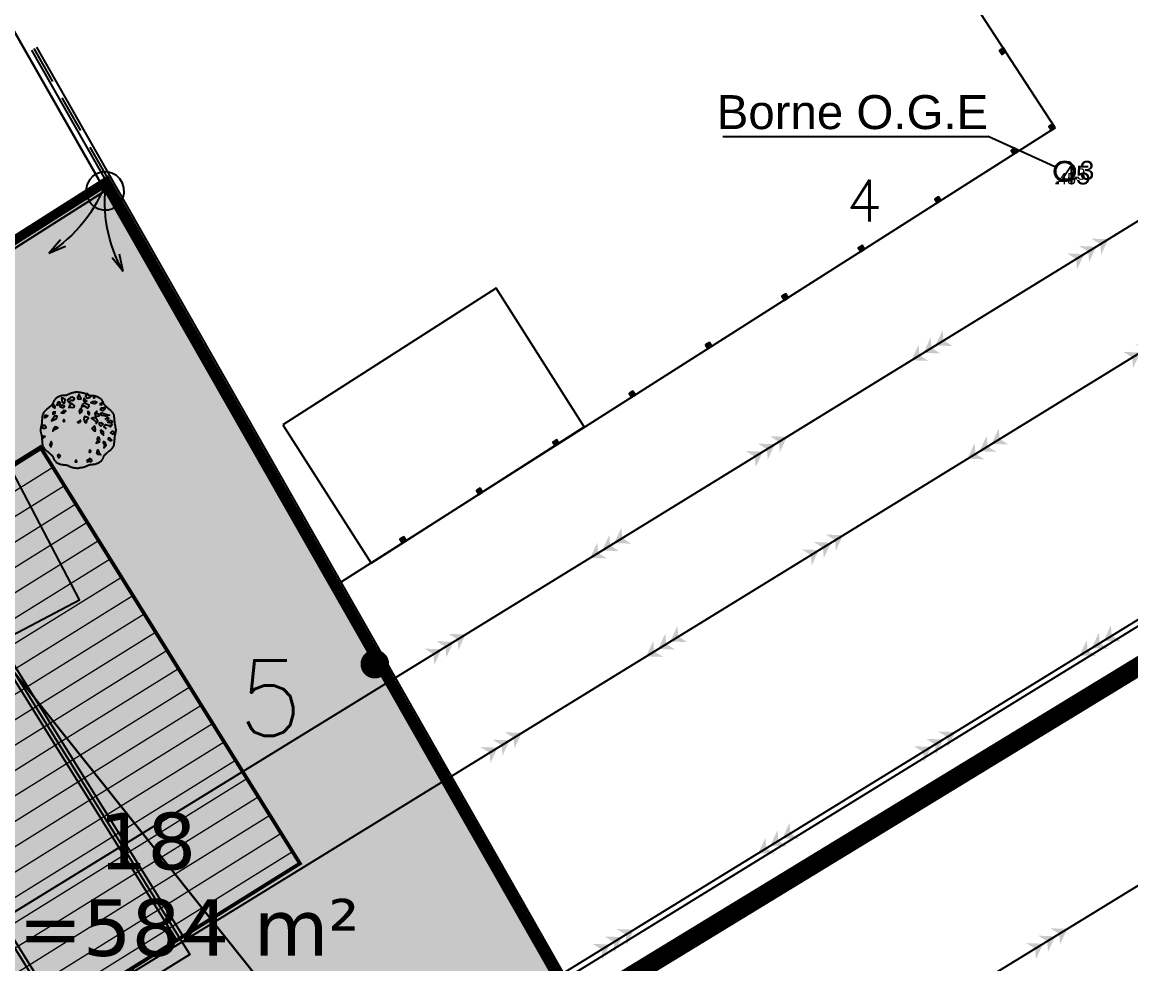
# Model space of a CAD drawing. Header units: metres. Extents: x 394605 to 1395358, y 4171135 to 6406139.
# Drawn here: x 1394341.78 to 1394371.17, y 4172597.89 to 4172622.84 of the extents above; entities that cross this region are included whole.
import ezdxf
from ezdxf.enums import TextEntityAlignment as Align

# ---------------------------------------------------------------- set-up
doc = ezdxf.new("R2010")
doc.units = ezdxf.units.M
doc.header["$LTSCALE"] = 2
for name, pattern in [('AXES2', [1.125, 0.75, -0.125, 0.125, -0.125]), ('CACHE2', [4.7625, 3.175, -1.5875]), ('CACHEX2', [0.75, 0.5, -0.25])]:
    doc.linetypes.add(name, pattern=pattern)
doc.layers.add('C-Hab', color=7, linetype='Continuous', true_color=0xfbfcc5)
doc.layers.add('H-bati', color=7, linetype='Continuous', true_color=0x857b3d)
doc.layers.add('C-Lot', color=7, linetype='Continuous', true_color=0xeaddbe, transparency=0.5)
for name, color, linetype in [('P-Assiette', 14, 'Continuous'), ('P-Lot', 250, 'Continuous'), ('P-surfaces', 19, 'Continuous'), ('T-BORNE', 7, 'Continuous'), ('T-CADASTRE', 6, 'Continuous'), ('T-CLOTURES', 7, 'Continuous'), ('T-COTATIONS', 1, 'Continuous'), ('T-EDF', 20, 'Continuous'), ('T-LIMITES', 1, 'Continuous'), ('T-PLU', 5, 'Continuous'), ('T-SECTION AH', 3, 'Continuous'), ('T-SECTION AW', 2, 'Continuous'), ('T-VEGETATION', 108, 'Continuous'), ('T-VEGETATION-TEXTE', 1, 'Continuous')]:
    doc.layers.add(name, color=color, linetype=linetype)
doc.styles.add('Arial', font='arial.ttf')
doc.styles.get("Standard").update_dxf_attribs({"font": 'txt.shx'})
doc.styles.add('Verdana 1.0', font='verdana.ttf', dxfattribs={"width": 0.99, "height": 0.2})
pattern_1 = [(259, (0, 0), (0.56099993534, -0.10904734086), [])]

# ---------------------------------------------------------------- blocks, each defined once
blk = doc.blocks.new('GeoCarr2')
for p, q in [((-0.6, 0), (0.6, -1.2)), ((0.6, 0), (-0.6, -1.2))]:
    blk.add_line(p, q)
blk.add_lwpolyline([(-0.6, -1.2), (0.6, -1.2), (0.6, 0), (-0.6, 0)], close=True)
blk = doc.blocks.new('CLOTMI')
at = {"const_width": 0.38}
blk.add_lwpolyline([(-0.19, 0, 1), (0.19, 0, 1)], format="xyb", close=True, dxfattribs=at)
blk = doc.blocks.new('BORLIPRO')
blk.add_lwpolyline([(-0.07, 0.5), (-0.19, 0.47), (-0.31, 0.4), (-0.4, 0.31), (-0.47, 0.19), (-0.5, 0.07), (-0.5, -0.07), (-0.47, -0.19), (-0.4, -0.31), (-0.31, -0.4), (-0.19, -0.47), (-0.07, -0.5), (0.07, -0.5), (0.19, -0.47), (0.31, -0.4), (0.4, -0.31), (0.47, -0.19), (0.5, -0.07), (0.5, 0.07), (0.47, 0.19), (0.4, 0.31), (0.31, 0.4), (0.19, 0.47), (0.07, 0.5)], close=True)
blk = doc.blocks.new('GeoEdfTT')
for points in [[(-1.125, 0), (-0.375, 0.5), (-0.375, -0.5), (-0.625, 0)], [(-0.375, 0), (0.375, 0.5), (0.375, -0.5), (0.125, 0)], [(0.375, 0), (1.125, 0.5), (1.125, -0.5), (0.875, 0)]]:
    blk.add_solid(points)
blk = doc.blocks.new('_Origin2')
h = blk.add_hatch(color=256)
h.dxf.hatch_style = 1
h.paths.add_polyline_path([(-0.5, 0, 1), (0.5, 0, 1)])
h.paths.add_polyline_path([(0.445, 0, -1), (-0.445, 0, -1)], flags=16)
at = {"color": 0, "linetype": 'ByBlock', "lineweight": -2}
blk.add_line((-0.5, 0), (-1, 0), dxfattribs=at)
for radius in [0.5, 0.445]:
    blk.add_circle((0, 0), radius, dxfattribs=at)
blk = doc.blocks.new('Flèche gauche')
at = {"color": 0}
for q in [(0.6107, 0.288), (0.6165, 0.2149)]:
    blk.add_line((0.7666, 0.2637), q, dxfattribs=at)
blk.add_arc((0.7703, -0.9933), 1.257, 90.16687, 127.79374, dxfattribs=at)
blk = doc.blocks.new('Flèche droite')
at = {"color": 0}
for q in [(-0.6107, 0.288), (-0.6165, 0.2149)]:
    blk.add_line((-0.7666, 0.2637), q, dxfattribs=at)
blk.add_arc((-0.7703, -0.9933), 1.257, 52.20626, 89.83313, dxfattribs=at)
blk = doc.blocks.new('v025')
blk.add_line((0, 0), (0, 0))
at = {"color": 0, "linetype": 'Continuous'}
blk.add_line((0.666, -0.338), (0.7, -0.408), dxfattribs=at)
at = {"color": 0, "linetype": 'Continuous', "flags": 128}
for points in [[(-0.002, 1.01), (-0.019, 1.009), (-0.038, 1.006), (-0.058, 1.003), (-0.08, 1), (-0.102, 0.996), (-0.124, 0.991), (-0.144, 0.987), (-0.163, 0.982), (-0.179, 0.978), (-0.19, 0.974), (-0.204, 0.968), (-0.218, 0.962), (-0.233, 0.955), (-0.248, 0.947), (-0.263, 0.94), (-0.278, 0.934), (-0.291, 0.928), (-0.303, 0.925), (-0.316, 0.922), (-0.331, 0.92), (-0.348, 0.919), (-0.366, 0.917), (-0.385, 0.916), (-0.403, 0.915), (-0.42, 0.914), (-0.435, 0.911), (-0.448, 0.909), (-0.461, 0.905), (-0.475, 0.9), (-0.491, 0.894), (-0.507, 0.887), (-0.523, 0.88), (-0.539, 0.873), (-0.554, 0.865), (-0.567, 0.857), (-0.578, 0.85), (-0.585, 0.844), (-0.593, 0.836), (-0.601, 0.827), (-0.61, 0.818), (-0.618, 0.807), (-0.626, 0.797), (-0.633, 0.787), (-0.64, 0.778), (-0.645, 0.77), (-0.648, 0.763), (-0.652, 0.756), (-0.655, 0.747), (-0.658, 0.737), (-0.662, 0.728), (-0.665, 0.718), (-0.669, 0.71), (-0.672, 0.702), (-0.676, 0.695), (-0.685, 0.684), (-0.696, 0.671), (-0.709, 0.658), (-0.723, 0.644), (-0.738, 0.63), (-0.752, 0.617), (-0.766, 0.605), (-0.779, 0.593), (-0.79, 0.583), (-0.797, 0.577), (-0.806, 0.57), (-0.816, 0.562), (-0.827, 0.554), (-0.837, 0.545), (-0.848, 0.537), (-0.857, 0.529), (-0.866, 0.521), (-0.873, 0.514), (-0.88, 0.506), (-0.888, 0.495), (-0.897, 0.484), (-0.906, 0.472), (-0.914, 0.459), (-0.923, 0.447), (-0.93, 0.434), (-0.936, 0.423), (-0.94, 0.413), (-0.943, 0.402), (-0.946, 0.389), (-0.948, 0.375), (-0.95, 0.36), (-0.952, 0.344), (-0.953, 0.329), (-0.954, 0.315), (-0.955, 0.302), (-0.956, 0.29), (-0.957, 0.279), (-0.958, 0.267), (-0.959, 0.253), (-0.96, 0.239), (-0.961, 0.224), (-0.962, 0.21), (-0.963, 0.196), (-0.965, 0.184), (-0.966, 0.173), (-0.968, 0.164), (-0.97, 0.153), (-0.972, 0.141), (-0.975, 0.129), (-0.978, 0.116), (-0.981, 0.104), (-0.983, 0.092), (-0.985, 0.081), (-0.987, 0.072), (-0.988, 0.065), (-0.99, 0.056), (-0.993, 0.047), (-0.995, 0.037), (-0.997, 0.027), (-0.998, 0.018), (-0.998, 0.01), (-0.996, 0.004), (-0.992, 0), (-0.996, -0.004), (-0.998, -0.01), (-0.998, -0.018), (-0.997, -0.027), (-0.995, -0.037), (-0.993, -0.046), (-0.99, -0.056), (-0.988, -0.064), (-0.987, -0.071), (-0.985, -0.08), (-0.983, -0.091), (-0.981, -0.103), (-0.978, -0.115), (-0.975, -0.128), (-0.972, -0.14), (-0.97, -0.152), (-0.968, -0.163), (-0.966, -0.172), (-0.965, -0.183), (-0.963, -0.196), (-0.962, -0.209), (-0.961, -0.224), (-0.96, -0.238), (-0.959, -0.253), (-0.958, -0.266), (-0.957, -0.279), (-0.956, -0.29), (-0.955, -0.301), (-0.954, -0.314), (-0.953, -0.329), (-0.952, -0.344), (-0.95, -0.359), (-0.948, -0.375), (-0.946, -0.389), (-0.943, -0.402), (-0.94, -0.412), (-0.936, -0.423), (-0.93, -0.434), (-0.923, -0.446), (-0.914, -0.459), (-0.906, -0.471), (-0.897, -0.484), (-0.888, -0.495), (-0.88, -0.505), (-0.873, -0.514), (-0.866, -0.521), (-0.857, -0.528), (-0.848, -0.537), (-0.837, -0.545), (-0.827, -0.553), (-0.816, -0.561), (-0.806, -0.569), (-0.797, -0.577), (-0.79, -0.583), (-0.779, -0.593), (-0.766, -0.604), (-0.752, -0.617), (-0.738, -0.63), (-0.723, -0.643), (-0.709, -0.657), (-0.696, -0.671), (-0.685, -0.683), (-0.676, -0.695), (-0.672, -0.701), (-0.669, -0.709), (-0.665, -0.718), (-0.662, -0.727), (-0.658, -0.737), (-0.655, -0.746), (-0.652, -0.755), (-0.648, -0.763), (-0.645, -0.77), (-0.64, -0.778), (-0.633, -0.787), (-0.626, -0.797), (-0.618, -0.807), (-0.61, -0.817), (-0.601, -0.827), (-0.593, -0.836), (-0.585, -0.843), (-0.578, -0.85), (-0.567, -0.857), (-0.554, -0.865), (-0.539, -0.872), (-0.523, -0.88), (-0.507, -0.887), (-0.491, -0.894), (-0.475, -0.9), (-0.461, -0.904), (-0.448, -0.908), (-0.435, -0.911), (-0.42, -0.913), (-0.403, -0.915), (-0.385, -0.916), (-0.366, -0.917), (-0.348, -0.918), (-0.331, -0.92), (-0.316, -0.922), (-0.303, -0.924), (-0.291, -0.928), (-0.278, -0.933), (-0.263, -0.94), (-0.248, -0.947), (-0.233, -0.954), (-0.218, -0.961), (-0.204, -0.968), (-0.19, -0.973), (-0.179, -0.978), (-0.163, -0.982), (-0.144, -0.986), (-0.124, -0.991), (-0.102, -0.995), (-0.08, -0.999), (-0.058, -1.003), (-0.038, -1.006), (-0.019, -1.008), (-0.002, -1.01)], [(0.002, 1.01), (0.018, 1.009), (0.037, 1.006), (0.058, 1.003), (0.08, 1), (0.102, 0.996), (0.123, 0.991), (0.144, 0.987), (0.162, 0.982), (0.178, 0.978), (0.19, 0.974), (0.203, 0.968), (0.217, 0.962), (0.233, 0.955), (0.248, 0.947), (0.263, 0.94), (0.277, 0.934), (0.291, 0.928), (0.302, 0.925), (0.316, 0.922), (0.331, 0.92), (0.348, 0.919), (0.366, 0.917), (0.384, 0.916), (0.402, 0.915), (0.419, 0.914), (0.434, 0.911), (0.407, 0.877), (0.424, 0.851), (0.446, 0.867), (0.435, 0.912), (0.448, 0.909), (0.46, 0.905), (0.474, 0.9), (0.49, 0.894), (0.506, 0.887), (0.523, 0.88), (0.539, 0.873), (0.553, 0.865), (0.566, 0.857), (0.577, 0.85), (0.584, 0.844), (0.592, 0.836), (0.601, 0.827), (0.609, 0.818), (0.618, 0.807), (0.626, 0.797), (0.633, 0.787), (0.639, 0.778), (0.644, 0.77), (0.648, 0.763), (0.651, 0.756), (0.655, 0.747), (0.658, 0.737), (0.661, 0.728), (0.665, 0.718), (0.668, 0.71), (0.672, 0.702), (0.676, 0.695), (0.684, 0.684), (0.696, 0.671), (0.708, 0.658), (0.723, 0.644), (0.737, 0.63), (0.752, 0.617), (0.766, 0.605), (0.779, 0.593), (0.79, 0.583), (0.797, 0.577), (0.806, 0.57), (0.816, 0.562), (0.826, 0.554), (0.837, 0.545), (0.847, 0.537), (0.857, 0.529), (0.865, 0.521), (0.872, 0.514), (0.88, 0.506), (0.888, 0.495), (0.897, 0.484), (0.905, 0.472), (0.914, 0.459), (0.922, 0.447), (0.929, 0.434), (0.935, 0.423), (0.94, 0.413), (0.943, 0.402), (0.946, 0.389), (0.948, 0.375), (0.95, 0.36), (0.951, 0.344), (0.952, 0.329), (0.953, 0.315), (0.954, 0.302), (0.955, 0.29), (0.956, 0.279), (0.957, 0.267), (0.958, 0.253), (0.96, 0.239), (0.961, 0.224), (0.962, 0.21), (0.963, 0.196), (0.964, 0.184), (0.966, 0.173), (0.967, 0.164), (0.969, 0.153), (0.972, 0.141), (0.975, 0.129), (0.978, 0.116), (0.98, 0.104), (0.983, 0.092), (0.985, 0.081), (0.986, 0.072), (0.988, 0.065), (0.99, 0.056), (0.992, 0.047), (0.995, 0.037), (0.997, 0.027), (0.998, 0.018), (0.998, 0.01), (0.996, 0.004), (0.992, 0), (0.996, -0.004), (0.998, -0.01), (0.998, -0.018), (0.997, -0.027), (0.995, -0.037), (0.992, -0.046), (0.99, -0.056), (0.988, -0.064), (0.986, -0.071), (0.985, -0.08), (0.983, -0.091), (0.98, -0.103), (0.978, -0.115), (0.975, -0.128), (0.972, -0.14), (0.969, -0.152), (0.967, -0.163), (0.966, -0.172), (0.964, -0.183), (0.963, -0.196), (0.962, -0.209), (0.961, -0.224), (0.96, -0.238), (0.958, -0.253), (0.957, -0.266), (0.956, -0.279), (0.955, -0.29), (0.954, -0.301), (0.953, -0.314), (0.952, -0.329), (0.951, -0.344), (0.95, -0.359), (0.948, -0.375), (0.946, -0.389), (0.943, -0.402), (0.94, -0.412), (0.935, -0.423), (0.929, -0.434), (0.922, -0.446), (0.914, -0.459), (0.905, -0.471), (0.897, -0.484), (0.888, -0.495), (0.88, -0.505), (0.872, -0.514), (0.865, -0.521), (0.857, -0.528), (0.847, -0.537), (0.837, -0.545), (0.826, -0.553), (0.816, -0.561), (0.806, -0.569), (0.797, -0.577), (0.79, -0.583), (0.779, -0.593), (0.766, -0.604), (0.752, -0.617), (0.737, -0.63), (0.723, -0.643), (0.708, -0.657), (0.696, -0.671), (0.684, -0.683), (0.676, -0.695), (0.672, -0.701), (0.668, -0.709), (0.665, -0.718), (0.661, -0.727), (0.658, -0.737), (0.655, -0.746), (0.651, -0.755), (0.648, -0.763), (0.644, -0.77), (0.639, -0.778), (0.633, -0.787), (0.626, -0.797), (0.618, -0.807), (0.609, -0.817), (0.601, -0.827), (0.592, -0.836), (0.584, -0.843), (0.577, -0.85), (0.566, -0.857), (0.553, -0.865), (0.539, -0.872), (0.523, -0.88), (0.506, -0.887), (0.49, -0.894), (0.474, -0.9), (0.46, -0.904), (0.448, -0.908), (0.434, -0.911), (0.419, -0.913), (0.402, -0.915), (0.384, -0.916), (0.366, -0.917), (0.348, -0.918), (0.331, -0.92), (0.316, -0.922), (0.302, -0.924), (0.291, -0.928), (0.277, -0.933), (0.263, -0.94), (0.248, -0.947), (0.233, -0.954), (0.217, -0.961), (0.203, -0.968), (0.19, -0.973), (0.178, -0.978), (0.162, -0.982), (0.144, -0.986), (0.123, -0.991), (0.102, -0.995), (0.08, -0.999), (0.058, -1.003), (0.037, -1.006), (0.018, -1.008), (0.002, -1.01)], [(0.75, 0.257), (0.778, 0.264), (0.818, 0.309), (0.767, 0.336), (0.705, 0.282)], [(0.75, 0.035), (0.683, 0.097), (0.728, 0.149), (0.812, 0.124), (0.902, 0.14), (0.84, 0.07)], [(0.3, -0.776), (0.244, -0.8), (0.244, -0.844), (0.295, -0.814)]]:
    blk.add_lwpolyline(points, dxfattribs=at)
for points in [[(0.047, 0.824), (0.081, 0.832), (0.036, 0.929), (0.03, 0.948), (-0.02, 0.877), (-0.009, 0.832)], [(0.311, 0.867), (0.34, 0.896), (0.283, 0.912), (0.244, 0.974), (0.193, 0.896), (0.244, 0.851)], [(-0.622, 0.664), (-0.679, 0.699), (-0.679, 0.63), (-0.622, 0.585), (-0.611, 0.612)], [(-0.51, 0.675), (-0.476, 0.697), (-0.482, 0.742), (-0.532, 0.742), (-0.555, 0.697), (-0.56, 0.661)], [(-0.414, 0.597), (-0.392, 0.597), (-0.358, 0.634), (-0.425, 0.661), (-0.487, 0.624)], [(-0.442, 0.848), (-0.425, 0.74), (-0.38, 0.706), (-0.352, 0.74), (-0.347, 0.811), (-0.425, 0.855)], [(-0.155, 0.873), (-0.206, 0.863), (-0.279, 0.803), (-0.279, 0.793), (-0.229, 0.721), (-0.212, 0.758), (-0.2, 0.793), (-0.172, 0.793), (-0.15, 0.785), (-0.105, 0.811), (-0.099, 0.838)], [(-0.195, 0.606), (-0.155, 0.596), (-0.105, 0.606), (-0.099, 0.64), (-0.116, 0.658), (-0.172, 0.711), (-0.195, 0.693), (-0.234, 0.623), (-0.245, 0.596)], [(0.306, 0.651), (0.233, 0.687), (0.165, 0.721), (0.12, 0.679), (0.086, 0.616), (0.16, 0.642), (0.255, 0.579), (0.266, 0.607)], [(0.171, 0.751), (0.16, 0.777), (0.148, 0.777), (0.16, 0.848), (0.21, 0.777), (0.227, 0.768)], [(0.39, 0.755), (0.446, 0.772), (0.497, 0.738), (0.435, 0.693), (0.34, 0.72)], [(0.57, 0.682), (0.632, 0.672), (0.638, 0.727)], [(0.688, 0.593), (0.733, 0.63), (0.694, 0.548), (0.643, 0.515), (0.593, 0.54), (0.621, 0.593)], [(-0.819, 0.396), (-0.814, 0.367), (-0.881, 0.329), (-0.87, 0.396)], [(-0.572, 0.308), (-0.555, 0.371), (-0.617, 0.38), (-0.673, 0.299), (-0.707, 0.247), (-0.662, 0.264)], [(-0.673, 0.478), (-0.673, 0.425), (-0.611, 0.451), (-0.611, 0.488)], [(-0.369, 0.524), (-0.392, 0.512), (-0.448, 0.458), (-0.38, 0.451), (-0.33, 0.503)], [(0.115, 0.502), (0.075, 0.572), (0.03, 0.502), (0.047, 0.44)], [(0.216, 0.187), (0.244, 0.284), (0.272, 0.329), (0.171, 0.363), (0.154, 0.284), (0.182, 0.214)], [(0.295, 0.488), (0.255, 0.496), (0.261, 0.451), (0.289, 0.406), (0.306, 0.443)], [(0.475, 0.215), (0.48, 0.18), (0.525, 0.24), (0.475, 0.322), (0.396, 0.322), (0.356, 0.304), (0.435, 0.259)], [(0.565, 0.381), (0.559, 0.416), (0.508, 0.433), (0.497, 0.505), (0.446, 0.451), (0.463, 0.372)], [(0.593, 0.451), (0.626, 0.46), (0.761, 0.416), (0.835, 0.398), (0.733, 0.372), (0.626, 0.391)], [(-0.898, 0.043), (-0.847, 0.07), (-0.881, 0.124), (-0.937, 0.124), (-0.965, 0.07)], [(-0.662, 0.02), (-0.667, -0.025), (-0.611, 0.027), (-0.538, 0.063), (-0.611, 0.086)], [(-0.347, 0.249), (-0.375, 0.278), (-0.397, 0.24), (-0.375, 0.218)], [(0.03, 0.194), (0.064, 0.239), (0.064, 0.26), (-0.015, 0.212)], [(0.441, -0.044), (0.401, 0.01), (0.368, 0.053), (0.43, 0.112), (0.452, 0.018)], [(0.581, 0.124), (0.604, 0.107), (0.66, 0.156), (0.604, 0.194), (0.559, 0.185), (0.559, 0.159)], [(0.615, 0.011), (0.593, -0.013), (0.61, -0.078), (0.677, -0.134), (0.671, -0.047)], [(0.908, 0.239), (0.885, 0.185), (0.79, 0.205), (0.863, 0.257)], [(-0.949, -0.231), (-0.87, -0.169), (-0.926, -0.159)], [(0.576, -0.266), (0.559, -0.196), (0.52, -0.187), (0.508, -0.222), (0.514, -0.301), (0.475, -0.346), (0.565, -0.311)], [(0.84, -0.214), (0.801, -0.204), (0.795, -0.249), (0.846, -0.284), (0.891, -0.266)], [(0.902, -0.027), (0.857, -0.075), (0.908, -0.106), (0.986, -0.068)], [(-0.69, -0.364), (-0.712, -0.301), (-0.752, -0.391), (-0.718, -0.443), (-0.724, -0.416)], [(0.323, -0.601), (0.34, -0.55), (0.306, -0.532), (0.289, -0.582)], [(0.548, -0.595), (0.598, -0.655), (0.525, -0.648), (0.497, -0.622), (0.52, -0.526)], [(0.66, -0.301), (0.666, -0.338), (0.7, -0.408), (0.683, -0.47), (0.745, -0.398), (0.716, -0.328)], [(-0.459, -0.692), (-0.504, -0.648), (-0.549, -0.674), (-0.521, -0.737), (-0.499, -0.727)], [(-0.043, -0.809), (-0.065, -0.793), (-0.077, -0.837), (-0.037, -0.837)], [(0.362, -0.789), (0.3, -0.754), (0.295, -0.824), (0.34, -0.843), (0.362, -0.816)]]:
    blk.add_lwpolyline(points, close=True, dxfattribs=at)
blk = doc.blocks.new('Maison6')
at = {"layer": 'C-Hab', "lineweight": 9, "true_color": 0x939598}
h = blk.add_hatch(dxfattribs=at)
h.set_pattern_fill('ANSI31', color=252, scale=0.18, angle=214)
h.set_pattern_definition(pattern_1)
h.paths.add_polyline_path([(379547.42, 6438819.304), (379534.655, 6438821.765), (379533.945, 6438818.083), (379546.71, 6438815.622)])
h = blk.add_hatch(dxfattribs=at)
h.set_pattern_fill('ANSI31', color=252, scale=0.18, angle=214)
h.set_pattern_definition(pattern_1)
h.paths.add_polyline_path([(379546.71, 6438815.622), (379533.945, 6438818.083), (379533.235, 6438814.401), (379539.618, 6438813.17), (379539.05, 6438810.225), (379545.432, 6438808.994)])
h = blk.add_hatch(color=252, dxfattribs=at)
h.dxf.hatch_style = 1
h.paths.add_polyline_path([(379547.201, 6438815.527), (379546.71, 6438815.622), (379546.426, 6438814.149), (379546.917, 6438814.055)])
at = {"layer": 'C-Hab', "true_color": 0xebe4e0}
h = blk.add_hatch(color=254, dxfattribs=at)
h.dxf.hatch_style = 1
h.paths.add_polyline_path([(379539.618, 6438813.17), (379533.235, 6438814.401), (379532.667, 6438811.455), (379539.05, 6438810.225)])
at = {"layer": 'C-Hab', "color": 251, "true_color": 0x636466, "const_width": 0.1, "flags": 128}
blk.add_lwpolyline([(379547.42, 6438819.304), (379534.655, 6438821.765), (379533.235, 6438814.401), (379539.618, 6438813.17), (379539.05, 6438810.225), (379545.432, 6438808.994)], close=True, dxfattribs=at)
at = {"layer": 'C-Hab', "color": 251, "true_color": 0x636466, "flags": 128}
for points in [[(379533.964, 6438818.181), (379546.729, 6438815.72)], [(379533.926, 6438817.985), (379546.691, 6438815.524)], [(379533.945, 6438818.083), (379546.71, 6438815.622)], [(379546.71, 6438815.622), (379547.201, 6438815.527), (379546.917, 6438814.055), (379546.426, 6438814.149)], [(379539.05, 6438810.225), (379532.667, 6438811.455), (379533.235, 6438814.401)], [(379539.618, 6438813.17), (379546, 6438811.94)], [(379539.599, 6438813.072), (379545.981, 6438811.842)]]:
    blk.add_lwpolyline(points, dxfattribs=at)

msp = doc.modelspace()

# ---------------------------------------------------------------- hatches: boundary and pattern name
at = {"layer": 'C-Lot', "transparency": 33554585}
h = msp.add_hatch(color=256, dxfattribs=at)
h.dxf.hatch_style = 1
h.paths.add_polyline_path([(1394288.833, 4172583.531), (1394267.578, 4172570.17), (1394284.401, 4172542.984), (1394304.759, 4172555.552)])
h.paths.add_polyline_path([(1394307.403, 4172595.337), (1394288.833, 4172583.531), (1394304.759, 4172555.552), (1394321.606, 4172565.929), (1394323.484, 4172567.086)])
h.paths.add_polyline_path([(1394325.795, 4172607.03), (1394307.403, 4172595.337), (1394323.521, 4172567.021), (1394342.005, 4172578.552)])
h.paths.add_polyline_path([(1394344.014, 4172618.613), (1394325.795, 4172607.03), (1394342.005, 4172578.552), (1394360.352, 4172589.905)])
h.paths.add_polyline_path([(1394128.554, 4172507.432), (1394238.637, 4172577.792), (1394250.616, 4172559.322), (1394258.732, 4172546.09), (1394147.523, 4172476.713)])

# ---------------------------------------------------------------- linework, layer by layer
at = {"layer": 'P-Assiette', "color": 5, "linetype": 'AXES2', "const_width": 0.1, "flags": 128}
msp.add_lwpolyline([(1394250.654, 4172559.258), (1394238.637, 4172577.792), (1394128.405, 4172507.672), (1394147.65, 4172476.793), (1394117.165, 4172457.574), (1394114.068, 4172455.797), (1394097.658, 4172445.551), (1394093.453, 4172442.98), (1394081.175, 4172435.544), (1394062.517, 4172466.292), (1393968.963, 4172405.09), (1393996.164, 4172363.787, 0.245115), (1394041.343, 4172339.839), (1394055.952, 4172341.734), (1394080.92, 4172357.241), (1394099.105, 4172392.611), (1394105.606, 4172404.63), (1394119.773, 4172401.776), (1394107.167, 4172345.152), (1394103.626, 4172329.247), (1394312.242, 4172367.689), (1394314.315, 4172368.062), (1394442.293, 4172391.234), (1394437.662, 4172428.198), (1394453.343, 4172446.106), (1394491.37, 4172404.047), (1394502.24, 4172424.82), (1394517.362, 4172452.739), (1394532.999, 4172481.931), (1394503.977, 4172522.856), (1394480.128, 4172556.744), (1394522.731, 4172583.691), (1394527.85, 4172586.6), (1394576.299, 4172613.245), (1394514.555, 4172706.562), (1394498.29, 4172702.817), (1394473.698, 4172686.986), (1394470.221, 4172684.765), (1394454.085, 4172674.459), (1394450.418, 4172672.06), (1394436.655, 4172694.371), (1394419.88, 4172688.59), (1394411.32, 4172686.32), (1394406.84, 4172688.802), (1394405.474, 4172690.994), (1394390.442, 4172681.436), (1394376.878, 4172702.497), (1394377.092, 4172702.634), (1394376.659, 4172703.314), (1394377.025, 4172704.032), (1394376.89, 4172704.1), (1394384.921, 4172720.034), (1394382.541, 4172721.2, -0.07602), (1394380.919, 4172716.684), (1394378.024, 4172710.916), (1394377.679, 4172711.089, 0.356804), (1394375.356, 4172710.047), (1394374.864, 4172709.078, -0.132894), (1394372.195, 4172706.093), (1394367.47, 4172703.075), (1394370.404, 4172698.363), (1394373.557, 4172700.376), (1394386.599, 4172679.56), (1394379.293, 4172675.117), (1394382.368, 4172670.278), (1394379.08, 4172666.89), (1394371.098, 4172655.396), (1394387.253, 4172629.636), (1394407.668, 4172597.092), (1394370.46, 4172572.154), (1394344.014, 4172618.613), (1394319.658, 4172603.142), (1394312.898, 4172598.837), (1394282.158, 4172579.428), (1394265.736, 4172568.999), (1394261.503, 4172566.294), (1394250.66, 4172559.25)], format="xyb", dxfattribs=at)
at = {"layer": 'P-Assiette', "linetype": 'AXES2', "flags": 128}
msp.add_lwpolyline([(1394250.654, 4172559.258, 0.25, 0.25, 0), (1394238.637, 4172577.792, 0.25, 0.25, 0), (1394128.405, 4172507.672, 0.25, 0.25, 0), (1394147.65, 4172476.793, 0.25, 0.25, 0), (1394117.165, 4172457.574, 0.25, 0.25, 0), (1394114.068, 4172455.797, 0.25, 0.25, 0), (1394097.658, 4172445.551, 0.25, 0.25, 0), (1394093.453, 4172442.98, 0.25, 0.25, 0), (1394081.175, 4172435.544, 0.25, 0.25, 0), (1394062.517, 4172466.292, 0.25, 0.25, 0), (1393968.963, 4172405.09, 0.25, 0.25, 0), (1393996.164, 4172363.787, 0.25, 0.25, 0.245115), (1394041.343, 4172339.839, 0.25, 0.25, 0), (1394055.952, 4172341.734, 0.25, 0.25, 0), (1394080.92, 4172357.241, 0.25, 0.25, 0), (1394099.105, 4172392.611, 0.25, 0.25, 0), (1394105.606, 4172404.63, 0.25, 0.25, 0), (1394119.773, 4172401.776, 0.25, 0.25, 0), (1394107.167, 4172345.152, 0.25, 0.25, 0), (1394103.626, 4172329.247, 0.25, 0.25, 0), (1394312.242, 4172367.689, 0.25, 0.25, 0), (1394314.315, 4172368.062, 0.25, 0.25, 0), (1394442.293, 4172391.234, 0.25, 0.25, 0), (1394437.662, 4172428.198, 0.25, 0.25, 0), (1394453.343, 4172446.106, 0.25, 0.25, 0), (1394491.37, 4172404.047, 0.25, 0.25, 0), (1394502.24, 4172424.82, 0.25, 0.25, 0), (1394517.362, 4172452.739, 0.25, 0.25, 0), (1394532.999, 4172481.931, 0.25, 0.25, 0), (1394503.977, 4172522.856, 0.25, 0.25, 0), (1394480.128, 4172556.744, 0.25, 0.25, 0), (1394522.731, 4172583.691, 0.25, 0.25, 0), (1394527.85, 4172586.6, 0.25, 0.25, 0), (1394576.299, 4172613.245, 0.25, 0.25, 0), (1394514.555, 4172706.562, 0.25, 0.25, 0), (1394498.29, 4172702.817, 0.25, 0.25, 0), (1394473.698, 4172686.986, 0.25, 0.25, 0), (1394470.221, 4172684.765, 0.25, 0.25, 0), (1394454.085, 4172674.459, 0.25, 0.25, 0), (1394450.418, 4172672.06, 0.25, 0.25, 0), (1394437.35, 4172693.232, 0.25, 0.25, 0), (1394376.656, 4172656.711, 0.25, 0.25, 0), (1394371.532, 4172654.691, 0.25, 0.25, 0), (1394387.253, 4172629.636, 0.25, 0.25, 0), (1394407.668, 4172597.092, 0.25, 0.25, 0), (1394370.46, 4172572.154, 0.25, 0.25, 0), (1394344.014, 4172618.613, 0.25, 0.25, 0), (1394319.658, 4172603.142, 0.25, 0.25, 0), (1394312.898, 4172598.837, 0.25, 0.25, 0), (1394282.158, 4172579.428, 0.25, 0.25, 0), (1394265.736, 4172568.999, 0.25, 0.25, 0), (1394261.503, 4172566.294, 0.25, 0.25, 0), (1394250.66, 4172559.25, 0, 0, 0)], format="xyseb", dxfattribs=at)
at = {"layer": 'P-Lot', "color": 1, "const_width": 0.1}
msp.add_lwpolyline([(1394323.521, 4172567.021, 0.017226), (1394321.606, 4172565.929), (1394284.401, 4172542.984), (1394267.578, 4172570.17), (1394267.578, 4172570.17), (1394282.152, 4172579.436), (1394312.881, 4172598.827), (1394344.014, 4172618.613), (1394360.355, 4172589.907)], format="xyb", dxfattribs=at)
at = {"layer": 'T-BORNE', "linetype": 'ByBlock', "lineweight": -2}
for points in [[(1394360.352, 4172619.814), (1394367.39, 4172619.814)], [(1394368.929, 4172619.113), (1394367.39, 4172619.814)]]:
    msp.add_lwpolyline(points, dxfattribs=at)
at = {"layer": 'T-CADASTRE', "linetype": 'CACHE2', "flags": 128}
msp.add_lwpolyline([(1394356.487, 4172596.695), (1394378.65, 4172610.2), (1394393.484, 4172587.597)], dxfattribs=at)
at = {"layer": 'T-CLOTURES', "flags": 128}
msp.add_lwpolyline([(1394369.168, 4172620.042), (1394359.878, 4172634.292), (1394352.124, 4172646.154)], dxfattribs=at)
at = {"layer": 'T-CLOTURES', "linetype": 'CACHEX2', "flags": 128}
msp.add_lwpolyline([(1394342.093, 4172622.14), (1394370.337, 4172572.511)], dxfattribs=at)
at = {"layer": 'T-CLOTURES', "linetype": 'Continuous', "flags": 128}
for points in [[(1394342.158, 4172622.177), (1394370.402, 4172572.548)], [(1394342.028, 4172622.103), (1394370.279, 4172572.462)], [(1394369.168, 4172620.042), (1394350.247, 4172608.013)]]:
    msp.add_lwpolyline(points, dxfattribs=at)
at = {"layer": 'T-EDF', "flags": 128}
for points in [[(1393894.107, 4172317.148), (1393903.026, 4172322.232), (1393906.915, 4172324.154), (1394252.997, 4172544.815), (1394549.838, 4172727.284)], [(1393895.592, 4172314.542), (1393904.434, 4172319.582), (1393908.39, 4172321.536), (1394254.589, 4172542.273), (1394551.409, 4172724.728)], [(1393898.563, 4172309.329), (1393907.251, 4172314.281), (1393911.341, 4172316.302), (1394257.773, 4172537.187), (1394554.551, 4172719.617)], [(1393901.535, 4172304.116), (1393910.068, 4172308.981), (1393914.291, 4172311.067), (1394260.958, 4172532.101), (1394557.693, 4172714.505)]]:
    msp.add_lwpolyline(points, dxfattribs=at)
at = {"layer": 'T-LIMITES', "const_width": 0.05, "flags": 128}
for points in [[(1394387.247, 4172629.644), (1394407.663, 4172597.1), (1394370.455, 4172572.162), (1394344.009, 4172618.621), (1394319.652, 4172603.15), (1394312.892, 4172598.845), (1394282.152, 4172579.436), (1394265.731, 4172569.007), (1394261.498, 4172566.302), (1394250.654, 4172559.258), (1394238.637, 4172577.792), (1394128.405, 4172507.672)], [(1394370.331, 4172572.381), (1394344.009, 4172618.621), (1394319.652, 4172603.15), (1394312.892, 4172598.845), (1394282.152, 4172579.436), (1394265.731, 4172569.007), (1394261.498, 4172566.302), (1394250.654, 4172559.258), (1394238.637, 4172577.792), (1394128.405, 4172507.672)]]:
    msp.add_lwpolyline(points, dxfattribs=at)
at = {"layer": 'T-PLU', "const_width": 0.5, "flags": 128}
msp.add_lwpolyline([(1394203.342, 4172499.228), (1394205.107, 4172499.872), (1394263.95, 4172537.88), (1394356.38, 4172596.63), (1394378.65, 4172610.2), (1394384.711, 4172613.944), (1394401.958, 4172588.396), (1394416.328, 4172567.056)], dxfattribs=at)
at = {"layer": 'T-SECTION AH', "color": 45, "flags": 128}
for points in [[(1394262.65, 4172539.93), (1394546.66, 4172714.74)], [(1394498.86, 4172392.61), (1394491.14, 4172403.95), (1394453.2, 4172446.13), (1394416.76, 4172486.13), (1394418.25, 4172486.72), (1394436.87, 4172493.51), (1394443.69, 4172496.49), (1394457.51, 4172510.71), (1394467.44, 4172521.7), (1394476.32, 4172532.23), (1394467.58, 4172549.02), (1394460.65, 4172562.73), (1394444.9, 4172553.05), (1394416.41, 4172596.95), (1394395.42, 4172584.6), (1394394.06, 4172586.72), (1394378.65, 4172610.2), (1394356.38, 4172596.63), (1394351.31, 4172593.4), (1394295.51, 4172557.94)], [(1394498.86, 4172392.61), (1394491.14, 4172403.95), (1394453.2, 4172446.13), (1394416.76, 4172486.13), (1394418.25, 4172486.72), (1394436.87, 4172493.51), (1394443.69, 4172496.49), (1394457.51, 4172510.71), (1394467.44, 4172521.7), (1394476.32, 4172532.23), (1394467.58, 4172549.02), (1394460.65, 4172562.73), (1394444.9, 4172553.05), (1394416.41, 4172596.95), (1394395.42, 4172584.6), (1394394.06, 4172586.72), (1394378.65, 4172610.2), (1394356.38, 4172596.63), (1394351.31, 4172593.4), (1394295.51, 4172557.94)], [(1394588.52, 4172183.89), (1394499.08, 4172392.08), (1394491.14, 4172403.95), (1394491.14, 4172403.95), (1394453.2, 4172446.13), (1394416.76, 4172486.13), (1394418.25, 4172486.72), (1394436.87, 4172493.51), (1394443.69, 4172496.49), (1394457.51, 4172510.71), (1394467.44, 4172521.7), (1394476.32, 4172532.23), (1394467.58, 4172549.02), (1394460.65, 4172562.73), (1394444.9, 4172553.05), (1394416.41, 4172596.95), (1394395.42, 4172584.6), (1394394.06, 4172586.72), (1394378.65, 4172610.2), (1394356.38, 4172596.63), (1394351.31, 4172593.4), (1394295.51, 4172557.94)]]:
    msp.add_lwpolyline(points, dxfattribs=at)
for points in [[(1394343.98, 4172618.37), (1394333.5, 4172636.75), (1394344.42, 4172642.05), (1394370.26, 4172654.19), (1394407.46, 4172594.83), (1394394.06, 4172586.72), (1394378.65, 4172610.2), (1394356.38, 4172596.63), (1394343.98, 4172618.37)], [(1394333.44, 4172615.79), (1394332.91, 4172616.45), (1394321.04, 4172631.32), (1394333.5, 4172636.75), (1394343.98, 4172618.37), (1394335.62, 4172613.06), (1394333.44, 4172615.79)], [(1394335.62, 4172613.06), (1394343.98, 4172618.37), (1394356.38, 4172596.63), (1394351.31, 4172593.4), (1394335.62, 4172613.06)], [(1394348.69, 4172612.17), (1394351.03, 4172608.51), (1394356.68, 4172612.12), (1394354.35, 4172615.79), (1394348.69, 4172612.17)], [(1394250.54, 4172558.98), (1394282.1, 4172579.04), (1394306.57, 4172594.6), (1394335.62, 4172613.06), (1394351.31, 4172593.4), (1394295.51, 4172557.94), (1394263.95, 4172537.88), (1394250.54, 4172558.98)], [(1394340.66, 4172612.58), (1394337.71, 4172611.03), (1394340.36, 4172605.99), (1394343.3, 4172607.53), (1394340.66, 4172612.58)]]:
    msp.add_lwpolyline(points, close=True, dxfattribs=at)
at = {"layer": 'T-SECTION AW', "color": 45, "flags": 128}
for points in [[(1394128.47, 4172507.5), (1394238.78, 4172577.57), (1394250.54, 4172558.98), (1394263.95, 4172537.88), (1394295.51, 4172557.94), (1394351.31, 4172593.4), (1394356.38, 4172596.63), (1394378.65, 4172610.2), (1394394.06, 4172586.72), (1394395.42, 4172584.6), (1394416.41, 4172596.95), (1394444.9, 4172553.05), (1394460.65, 4172562.73), (1394467.58, 4172549.02), (1394476.32, 4172532.23), (1394467.44, 4172521.7), (1394457.51, 4172510.71), (1394443.69, 4172496.49), (1394436.87, 4172493.51), (1394418.25, 4172486.72), (1394416.76, 4172486.13), (1394296.91, 4172439.66), (1394293.52, 4172454.63), (1394068.47, 4172325.55)], [(1394588.52, 4172183.89), (1394529.83, 4172320.49), (1394525.35, 4172330.94), (1394499.08, 4172392.08), (1394498.86, 4172392.61), (1394491.14, 4172403.95), (1394453.2, 4172446.13), (1394416.76, 4172486.13), (1394418.25, 4172486.72), (1394436.87, 4172493.51), (1394443.69, 4172496.49), (1394457.51, 4172510.71), (1394467.44, 4172521.7), (1394476.32, 4172532.23), (1394467.58, 4172549.02), (1394460.65, 4172562.73), (1394444.9, 4172553.05), (1394416.41, 4172596.95), (1394395.42, 4172584.6), (1394394.06, 4172586.72), (1394378.65, 4172610.2), (1394356.38, 4172596.63), (1394351.31, 4172593.4), (1394295.51, 4172557.94)], [(1394588.52, 4172183.89), (1394529.83, 4172320.49), (1394525.35, 4172330.94), (1394499.08, 4172392.08), (1394498.86, 4172392.61), (1394491.14, 4172403.95), (1394453.2, 4172446.13), (1394416.76, 4172486.13), (1394418.25, 4172486.72), (1394436.87, 4172493.51), (1394443.69, 4172496.49), (1394457.51, 4172510.71), (1394467.44, 4172521.7), (1394476.32, 4172532.23), (1394467.58, 4172549.02), (1394460.65, 4172562.73), (1394444.9, 4172553.05), (1394416.41, 4172596.95), (1394395.42, 4172584.6), (1394394.06, 4172586.72), (1394378.65, 4172610.2), (1394356.38, 4172596.63), (1394351.31, 4172593.4), (1394295.51, 4172557.94)], [(1394588.52, 4172183.89), (1394529.83, 4172320.49), (1394514.63, 4172355.89), (1394499.08, 4172392.08), (1394491.14, 4172403.95), (1394453.2, 4172446.13), (1394416.73, 4172486.16), (1394436.87, 4172493.51), (1394443.69, 4172496.49), (1394457.51, 4172510.71), (1394467.44, 4172521.7), (1394476.32, 4172532.23), (1394467.58, 4172549.02), (1394460.65, 4172562.73), (1394444.9, 4172553.05), (1394416.41, 4172596.95), (1394395.42, 4172584.6), (1394394.06, 4172586.72), (1394378.65, 4172610.2), (1394356.38, 4172596.63), (1394356.38, 4172596.63), (1394351.31, 4172593.4), (1394295.51, 4172557.94)]]:
    msp.add_lwpolyline(points, dxfattribs=at)

# ---------------------------------------------------------------- block references
at = {"layer": 'H-bati', "rotation": 312.8579669688979}
msp.add_blockref('Maison6', (-3583738.216, 71247.537), dxfattribs=at)
at = {"layer": 'T-BORNE', "lineweight": -2, "xscale": 0.54, "yscale": 0.54, "zscale": 0.54, "rotation": 335.5208300231508}
msp.add_blockref('_Origin2', (1394369.42, 4172618.889), dxfattribs=at)
at = {"layer": 'T-CLOTURES', "xscale": 0.1, "yscale": 0.1, "zscale": 0.1}
for p, rotation in [((1394367.724, 4172622.037), 123.1037647079364), ((1394369.035, 4172620.027), 123.1037647079364), ((1394368.113, 4172619.372), 212.4479997096861), ((1394366.088, 4172618.084), 212.4479997096861), ((1394364.062, 4172616.796), 212.4479997096861), ((1394362.037, 4172615.509), 212.4479997096861), ((1394360.012, 4172614.221), 212.4479997096861), ((1394357.987, 4172612.933), 212.4479997096861), ((1394355.961, 4172611.646), 212.4479997096861), ((1394353.936, 4172610.358), 212.4479997096861), ((1394351.911, 4172609.07), 212.4479997096861)]:
    msp.add_blockref('GeoCarr2', p, dxfattribs=dict(at, rotation=rotation))
at = {"layer": 'T-COTATIONS', "xscale": 3, "yscale": -3, "zscale": 3}
for name, rotation in [('Flèche droite', 32.42311926987895), ('Flèche gauche', 299.6497193857299)]:
    msp.add_blockref(name, (1394344.009, 4172618.621), dxfattribs=dict(at, rotation=rotation))
at = {"layer": 'T-EDF', "xscale": 0.5, "yscale": 0.5, "zscale": 0.5}
for p, rotation in [((1394370.095, 4172616.795), 211.5790817113776), ((1394365.835, 4172614.177), 31.57908171137765), ((1394371.581, 4172614.187), 211.5790817113707), ((1394361.576, 4172611.559), 211.5790817113776), ((1394367.321, 4172611.569), 31.57908171137078), ((1394357.316, 4172608.94), 31.57908171137765), ((1394363.062, 4172608.951), 211.5790817113707), ((1394370.294, 4172606.353), 31.57908171142229), ((1394353.056, 4172606.322), 211.5790817113776), ((1394358.802, 4172606.332), 31.57908171137078), ((1394348.797, 4172603.703), 31.57908171137765), ((1394354.543, 4172603.714), 211.5790817113707), ((1394366.034, 4172603.735), 211.5790817114223), ((1394344.537, 4172601.085), 211.5790817113776), ((1394350.283, 4172601.096), 31.57908171137078), ((1394361.774, 4172601.116), 31.57908171142229), ((1394346.023, 4172598.477), 211.5790817113707), ((1394357.515, 4172598.498), 211.5790817114223), ((1394369.006, 4172598.519), 211.5790817114738)]:
    msp.add_blockref('GeoEdfTT', p, dxfattribs=dict(at, rotation=rotation))
at = {"layer": 'T-SECTION AH', "color": 45}
for name, p, rotation in [('BORLIPRO', (1394343.98, 4172618.37), 31.8), ('CLOTMI', (1394351.13, 4172605.83), 120.2)]:
    msp.add_blockref(name, p, dxfattribs=dict(at, rotation=rotation))
at = {"layer": 'T-VEGETATION'}
msp.add_blockref('v025', (1394343.264, 4172612.031), dxfattribs=at)

# ---------------------------------------------------------------- texts
at = {"layer": 'P-surfaces', "style": 'Verdana 1.0', "width": 0.99}
for s, p in [('18', (1394345.099, 4172601.141)), ('S=584 m²', (1394345.552, 4172598.85))]:
    msp.add_text(s, height=1.5, dxfattribs=at).set_placement(p, align=Align.MIDDLE_CENTER)
at = {"layer": 'T-BORNE', "insert": (1394367.39, 4172620.909), "char_height": 0.9, "attachment_point": 3, "style": 'Arial'}
msp.add_mtext('Borne O.G.E', dxfattribs=at)
at = {"layer": 'T-SECTION AH', "color": 45}
for s, height, p in [('4', 1.1, (1394363.63, 4172617.56)), ('5', 2, (1394347.51, 4172603.93))]:
    msp.add_text(s, height=height, dxfattribs=at).set_placement(p)
at = {"layer": 'T-VEGETATION-TEXTE', "style": 'Arial'}
for s, height, p in [('.45', 0.5, (1394369.133, 4172618.543)), ('.3', 0.3, (1394369.622, 4172618.667)), ('.3', 0.5, (1394369.622, 4172618.667)), ('.45', 0.3, (1394369.133, 4172618.543))]:
    msp.add_text(s, height=height, dxfattribs=at).set_placement(p)

doc.saveas('drawing.dxf')
